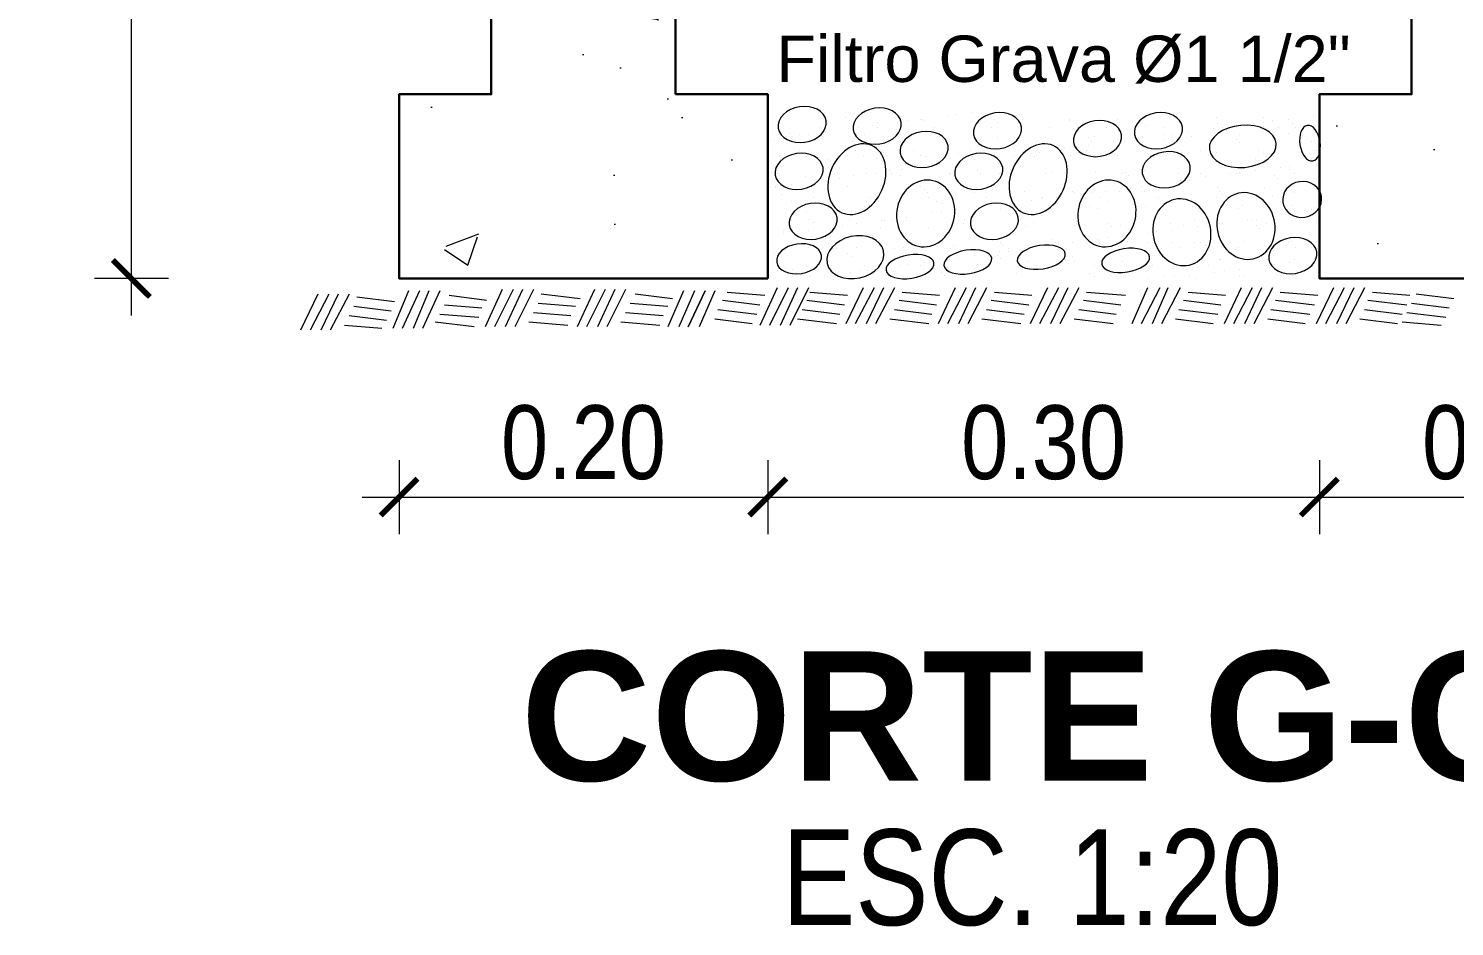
# Model space of a CAD drawing. Header units: metres. Extents: x 0 to 1843, y 1434 to 1492.
# Drawn here: x 1818.569 to 1819.34, y 1442.919 to 1443.405 of the extents above; entities that cross this region are included whole.
import ezdxf
from ezdxf.enums import TextEntityAlignment as Align

# ---------------------------------------------------------------- set-up
doc = ezdxf.new("R2010")
doc.units = ezdxf.units.M
doc.header["$LTSCALE"] = 0.005
doc.layers.add('-Acero techos', color=252, linetype='Continuous', lineweight=13)
doc.layers.add('-Textos', color=7, linetype='Continuous', lineweight=20)
for name, color, linetype in [('A_50_CotasExter', 7, 'Continuous'), ('G-TEXTOS-TITULOS', 4, 'Continuous'), ('PDF_0', 7, 'Continuous'), ('PDF_Text', 7, 'Continuous')]:
    doc.layers.add(name, color=color, linetype=linetype)
doc.layers.add('PDF_Muro secundario', color=7, linetype='Continuous', true_color=0x545454)
doc.layers.add('PDF_TERRENO', color=7, linetype='Continuous', true_color=0x954a00)
doc.styles.add('-Arial Narrow', font='ARIALN.TTF')
doc.styles.add('25-TITULO', font='arialbd.ttf', dxfattribs={"height": 0.1})
doc.styles.add('PDF Arial-BoldMT', font='arial.ttf')
doc.dimstyles.new('Esc 1_20n', dxfattribs={"dimscale": 0.02, "dimtxt": 2, "dimasz": 1, "dimexe": 1, "dimexo": 1, "dimgap": 0.45, "dimtad": 1, "dimtoh": 1, "dimzin": 3, "dimdsep": 46, "dimtxsty": '-Arial Narrow', "dimblk": 'ARCHTICK', "dimcen": 1, "dimdle": 1, "dimclrd": 7, "dimclre": 7, "dimclrt": 7, "dimadec": 0, "dimazin": 0, "dimtfac": 1, "dimtix": 1, "dimtmove": 1, "dimatfit": 2, "dimldrblk": 'ARCHTICK', "dimfxl": 1, "dimfxlon": 1, "dimtolj": 2, "dimlwd": 5, "dimlwe": 5, "dimarcsym": 0})

# ---------------------------------------------------------------- blocks, each defined once
blk = doc.blocks.new('_ArchTick')
at = {"color": 0, "linetype": 'ByBlock', "const_width": 0.15}
blk.add_lwpolyline([(-0.5, -0.5), (0.5, 0.5)], dxfattribs=at)
blk = doc.blocks.new('*D383')
at = {"layer": 'A_50_CotasExter', "color": 7, "lineweight": 5, "ltscale": 0.005, "transparency": 16777216}
for p, q in [((1818.76925, 1443.17178), (1818.76925, 1443.13178)), ((1818.96877, 1443.17178), (1818.96877, 1443.13178)), ((1818.74925, 1443.15178), (1818.98877, 1443.15178))]:
    blk.add_line(p, q, dxfattribs=at)
at = {"layer": 'Defpoints', "color": 0, "ltscale": 0.005, "transparency": 16777216}
for p in [(1818.76925, 1443.27011), (1818.96877, 1443.27011), (1818.96877, 1443.15178)]:
    blk.add_point(p, dxfattribs=at)
at = {"layer": 'A_50_CotasExter', "color": 7, "lineweight": 5, "ltscale": 0.005, "transparency": 16777216, "xscale": 0.02, "yscale": 0.02, "zscale": 0.02, "rotation": 180}
blk.add_blockref('_ArchTick', (1818.76925, 1443.15178), dxfattribs=at)
at = {"layer": 'A_50_CotasExter', "color": 7, "lineweight": 5, "ltscale": 0.005, "transparency": 16777216, "xscale": 0.02, "yscale": 0.02, "zscale": 0.02}
blk.add_blockref('_ArchTick', (1818.96877, 1443.15178), dxfattribs=at)
at = {"layer": 'A_50_CotasExter', "color": 7, "ltscale": 0.005, "transparency": 16777216, "insert": (1818.86901, 1443.18121), "char_height": 0.04, "attachment_point": 5, "style": '-Arial Narrow'}
blk.add_mtext('\\A2;0.20', dxfattribs=at)
blk = doc.blocks.new('*D384')
at = {"layer": 'A_50_CotasExter', "color": 7, "lineweight": 5, "ltscale": 0.005, "transparency": 16777216}
for p, q in [((1818.96877, 1443.17178), (1818.96877, 1443.13178)), ((1819.2672, 1443.17178), (1819.2672, 1443.13178)), ((1818.94877, 1443.15178), (1819.2872, 1443.15178))]:
    blk.add_line(p, q, dxfattribs=at)
at = {"layer": 'Defpoints', "color": 0, "ltscale": 0.005, "transparency": 16777216}
for p in [(1818.96877, 1443.27011), (1819.2672, 1443.27011), (1819.2672, 1443.15178)]:
    blk.add_point(p, dxfattribs=at)
at = {"layer": 'A_50_CotasExter', "color": 7, "lineweight": 5, "ltscale": 0.005, "transparency": 16777216, "xscale": 0.02, "yscale": 0.02, "zscale": 0.02, "rotation": 180}
blk.add_blockref('_ArchTick', (1818.96877, 1443.15178), dxfattribs=at)
at = {"layer": 'A_50_CotasExter', "color": 7, "lineweight": 5, "ltscale": 0.005, "transparency": 16777216, "xscale": 0.02, "yscale": 0.02, "zscale": 0.02}
blk.add_blockref('_ArchTick', (1819.2672, 1443.15178), dxfattribs=at)
at = {"layer": 'A_50_CotasExter', "color": 7, "ltscale": 0.005, "transparency": 16777216, "insert": (1819.11798, 1443.18121), "char_height": 0.04, "attachment_point": 5, "style": '-Arial Narrow'}
blk.add_mtext('\\A2;0.30', dxfattribs=at)
blk = doc.blocks.new('*D385')
at = {"layer": 'A_50_CotasExter', "color": 7, "lineweight": 5, "ltscale": 0.005, "transparency": 16777216}
for p, q in [((1819.2672, 1443.17178), (1819.2672, 1443.13178)), ((1819.46756, 1443.17178), (1819.46756, 1443.13178)), ((1819.2472, 1443.15178), (1819.48756, 1443.15178))]:
    blk.add_line(p, q, dxfattribs=at)
at = {"layer": 'Defpoints', "color": 0, "ltscale": 0.005, "transparency": 16777216}
for p in [(1819.2672, 1443.27011), (1819.46756, 1443.27011), (1819.46756, 1443.15178)]:
    blk.add_point(p, dxfattribs=at)
at = {"layer": 'A_50_CotasExter', "color": 7, "lineweight": 5, "ltscale": 0.005, "transparency": 16777216, "xscale": 0.02, "yscale": 0.02, "zscale": 0.02, "rotation": 180}
blk.add_blockref('_ArchTick', (1819.2672, 1443.15178), dxfattribs=at)
at = {"layer": 'A_50_CotasExter', "color": 7, "lineweight": 5, "ltscale": 0.005, "transparency": 16777216, "xscale": 0.02, "yscale": 0.02, "zscale": 0.02}
blk.add_blockref('_ArchTick', (1819.46756, 1443.15178), dxfattribs=at)
at = {"layer": 'A_50_CotasExter', "color": 7, "ltscale": 0.005, "transparency": 16777216, "insert": (1819.36738, 1443.18121), "char_height": 0.04, "attachment_point": 5, "style": '-Arial Narrow'}
blk.add_mtext('\\A2;0.20', dxfattribs=at)
blk = doc.blocks.new('*D347')
at = {"layer": 'A_50_CotasExter', "color": 7, "lineweight": 5, "ltscale": 0.005, "transparency": 16777216}
for p, q in [((1818.62441, 1443.25011), (1818.62441, 1443.88949)), ((1818.64441, 1443.86949), (1818.60441, 1443.86949)), ((1818.64441, 1443.27011), (1818.60441, 1443.27011))]:
    blk.add_line(p, q, dxfattribs=at)
at = {"layer": 'Defpoints', "color": 0, "ltscale": 0.005, "transparency": 16777216}
for p in [(1818.62441, 1443.86949), (1818.72265, 1443.86949), (1818.72265, 1443.27011)]:
    blk.add_point(p, dxfattribs=at)
at = {"layer": 'A_50_CotasExter', "color": 7, "lineweight": 5, "ltscale": 0.005, "transparency": 16777216, "xscale": 0.02, "yscale": 0.02, "zscale": 0.02}
for p, rotation in [((1818.62441, 1443.86949), 90), ((1818.62441, 1443.27011), 270)]:
    blk.add_blockref('_ArchTick', p, dxfattribs=dict(at, rotation=rotation))
at = {"layer": 'A_50_CotasExter', "color": 7, "ltscale": 0.005, "transparency": 16777216, "insert": (1818.59499, 1443.5698), "char_height": 0.04, "attachment_point": 5, "rotation": 90, "style": '-Arial Narrow'}
blk.add_mtext('\\A2;0.60', dxfattribs=at)

msp = doc.modelspace()

# ---------------------------------------------------------------- hatches: boundary and pattern name
at = {"layer": '-Acero techos', "lineweight": 5, "ltscale": 0.005, "true_color": 0x939598}
h = msp.add_hatch(dxfattribs=at)
h.set_pattern_fill('AR-CONC', color=252, scale=0.001)
h.set_pattern_definition([(50, (1.61997, -0.44884), (0.182184669, -0.015939086), [0.01905, -0.20955]), (355, (1.61997, -0.44884), (-0.035243421, 0.191056845), [0.01524, -0.167640584]), (100.451445, (1.63515, -0.45017), (0.146941247, 0.175117752), [0.016190009, -0.178090245]), (46.1842, (1.61997, -0.39804), (0.27107904, -0.042042328), [0.028575, -0.314325]), (96.635558, (1.64256, -0.40155), (0.237404134, 0.247426125), [0.024285023, -0.267135608]), (351.184151, (1.61997, -0.39804), (0.237404134, 0.247426125), [0.022859967, -0.251459732]), (21, (1.64537, -0.41074), (0.151614391, -0.102265198), [0.01905, -0.20955]), (326, (1.64537, -0.41074), (0.061802028, 0.184187966), [0.01524, -0.16764]), (71.451445, (1.658, -0.41926), (0.213416419, 0.081922769), [0.016190009, -0.178089938]), (37.5, (1.619965, -0.44884), (0.0030886033, 0.0845550389), [0, -0.165608, 0, -0.17018, 0, -0.168275]), (7.5, (1.619965, -0.44884), (0.0668196625, 0.1001805748), [0, -0.097028, 0, -0.161798, 0, -0.064135]), (327.5, (1.563323, -0.44884), (0.1355905952, -0.005728744), [0, -0.0635, 0, -0.19812, 0, -0.26289]), (317.5, (1.53792, -0.44884), (0.1481291814, 0.025426491), [0, -0.08255, 0, -0.131572, 0, -0.18669])])
h.paths.add_polyline_path([(1819.31708, 1443.36986), (1819.2672, 1443.36986), (1819.2672, 1443.27011), (1819.46756, 1443.27011), (1819.46756, 1443.36986), (1819.41768, 1443.36986), (1819.41768, 1443.8695), (1819.3486, 1443.86949), (1819.3486, 1443.83952), (1819.31708, 1443.83953)])
h.paths.add_polyline_path([(1818.91889, 1443.8395), (1818.8886, 1443.8395), (1818.8886, 1443.8695), (1818.81998, 1443.8695), (1818.81913, 1443.86949), (1818.81913, 1443.36986), (1818.76925, 1443.36986), (1818.76925, 1443.27011), (1818.96877, 1443.27011), (1818.96877, 1443.36986), (1818.91889, 1443.36986)])

# ---------------------------------------------------------------- linework, layer by layer
at = {"layer": 'PDF_0', "lineweight": 25}
for points in [[(1819.01104, 1443.35718), (1819.01104, 1443.35718)], [(1819.01273, 1443.35549), (1819.01273, 1443.35549)], [(1819.04485, 1443.35549), (1819.04485, 1443.35549)], [(1819.05162, 1443.35634), (1819.05162, 1443.35634)], [(1819.05246, 1443.35634), (1819.05246, 1443.35634)], [(1819.05331, 1443.35549), (1819.05331, 1443.35549)], [(1819.06599, 1443.35803), (1819.06599, 1443.35803)], [(1819.07106, 1443.35887), (1819.07106, 1443.35887)], [(1819.07952, 1443.35972), (1819.07952, 1443.35972)], [(1819.09135, 1443.35634), (1819.09135, 1443.35634)], [(1819.10657, 1443.35634), (1819.10657, 1443.35634)], [(1819.13193, 1443.35634), (1819.13193, 1443.35634)], [(1819.13193, 1443.35549), (1819.13193, 1443.35549)], [(1819.15814, 1443.35634), (1819.15814, 1443.35634)], [(1819.18519, 1443.35718), (1819.18519, 1443.35718)], [(1819.2114, 1443.35718), (1819.2114, 1443.35718)], [(1819.23676, 1443.35718), (1819.23676, 1443.35718)], [(1819.24184, 1443.35549), (1819.24184, 1443.35549)], [(1819.25029, 1443.35634), (1819.25029, 1443.35634)], [(1819.26382, 1443.35803), (1819.26382, 1443.35803)], [(1819.26382, 1443.35803), (1819.26382, 1443.35803)], [(1818.97469, 1443.3538), (1818.97469, 1443.3538)], [(1818.9806, 1443.34873), (1818.9806, 1443.34873)], [(1818.98568, 1443.34788), (1818.98568, 1443.34788)], [(1818.99075, 1443.34788), (1818.99075, 1443.34788)], [(1818.99667, 1443.35211), (1818.99667, 1443.35211)], [(1818.9992, 1443.34957), (1818.9992, 1443.34957)], [(1819.00089, 1443.3538), (1819.00089, 1443.3538)], [(1819.01273, 1443.35126), (1819.01273, 1443.35126)], [(1819.0178, 1443.35211), (1819.0178, 1443.35211)], [(1819.02118, 1443.34788), (1819.02118, 1443.34788)], [(1819.02541, 1443.35296), (1819.02541, 1443.35296)], [(1819.02795, 1443.35465), (1819.02795, 1443.35465)], [(1819.02795, 1443.35211), (1819.02795, 1443.35211)], [(1819.03894, 1443.35465), (1819.03894, 1443.35465)], [(1819.05923, 1443.35211), (1819.05923, 1443.35211)], [(1819.07952, 1443.35465), (1819.07952, 1443.35465)], [(1819.08966, 1443.35211), (1819.08966, 1443.35211)], [(1819.09304, 1443.35465), (1819.09304, 1443.35465)], [(1819.12094, 1443.35211), (1819.12094, 1443.35211)], [(1819.15222, 1443.35211), (1819.15222, 1443.35211)], [(1819.17167, 1443.35465), (1819.17167, 1443.35465)], [(1819.17336, 1443.35296), (1819.17336, 1443.35296)], [(1819.18266, 1443.34788), (1819.18266, 1443.34788)], [(1819.1835, 1443.35211), (1819.1835, 1443.35211)], [(1819.18773, 1443.34788), (1819.18773, 1443.34788)], [(1819.19618, 1443.34957), (1819.19618, 1443.34957)], [(1819.20971, 1443.35126), (1819.20971, 1443.35126)], [(1819.21225, 1443.3538), (1819.21225, 1443.3538)], [(1819.21478, 1443.35211), (1819.21478, 1443.35211)], [(1819.21478, 1443.35211), (1819.21478, 1443.35211)], [(1819.22324, 1443.35296), (1819.22324, 1443.35296)], [(1819.22408, 1443.34788), (1819.22408, 1443.34788)], [(1819.23676, 1443.35465), (1819.23676, 1443.35465)], [(1819.24522, 1443.35211), (1819.24522, 1443.35211)], [(1819.25029, 1443.34873), (1819.25029, 1443.34873)], [(1819.25283, 1443.3538), (1819.25283, 1443.3538)], [(1819.25452, 1443.35211), (1819.25452, 1443.35211)], [(1818.97215, 1443.34535), (1818.97215, 1443.34535)], [(1818.98229, 1443.34704), (1818.98229, 1443.34704)], [(1818.98568, 1443.33943), (1818.98568, 1443.33943)], [(1818.98821, 1443.3445), (1818.98821, 1443.3445)], [(1818.99159, 1443.33943), (1818.99159, 1443.33943)], [(1819.01442, 1443.3445), (1819.01442, 1443.3445)], [(1819.01611, 1443.33943), (1819.01611, 1443.33943)], [(1819.04063, 1443.3445), (1819.04063, 1443.3445)], [(1819.04739, 1443.33943), (1819.04739, 1443.33943)], [(1819.06176, 1443.34704), (1819.06176, 1443.34704)], [(1819.06345, 1443.34535), (1819.06345, 1443.34535)], [(1819.06684, 1443.34535), (1819.06684, 1443.34535)], [(1819.07867, 1443.33943), (1819.07867, 1443.33943)], [(1819.09304, 1443.34619), (1819.09304, 1443.34619)], [(1819.10234, 1443.34619), (1819.10234, 1443.34619)], [(1819.10995, 1443.33943), (1819.10995, 1443.33943)], [(1819.11925, 1443.34619), (1819.11925, 1443.34619)], [(1819.1294, 1443.34027), (1819.1294, 1443.34027)], [(1819.13447, 1443.34112), (1819.13447, 1443.34112)], [(1819.14123, 1443.33943), (1819.14123, 1443.33943)], [(1819.14208, 1443.34619), (1819.14208, 1443.34619)], [(1819.14208, 1443.34196), (1819.14208, 1443.34196)], [(1819.14377, 1443.3445), (1819.14377, 1443.3445)], [(1819.14546, 1443.34704), (1819.14546, 1443.34704)], [(1819.1556, 1443.3445), (1819.1556, 1443.3445)], [(1819.16152, 1443.3445), (1819.16152, 1443.3445)], [(1819.16913, 1443.34619), (1819.16913, 1443.34619)], [(1819.17167, 1443.34704), (1819.17167, 1443.34704)], [(1819.17167, 1443.33943), (1819.17167, 1443.33943)], [(1819.18266, 1443.34535), (1819.18266, 1443.34535)], [(1819.19787, 1443.34704), (1819.19787, 1443.34704)], [(1819.20295, 1443.33943), (1819.20295, 1443.33943)], [(1819.22239, 1443.34535), (1819.22239, 1443.34535)], [(1819.22408, 1443.34366), (1819.22408, 1443.34366)], [(1819.23423, 1443.33943), (1819.23423, 1443.33943)], [(1819.26297, 1443.3445), (1819.26297, 1443.3445)], [(1819.26382, 1443.33943), (1819.26382, 1443.33943)], [(1819.26551, 1443.33943), (1819.26551, 1443.33943)], [(1818.97553, 1443.33436), (1818.97553, 1443.33436)], [(1818.9899, 1443.33605), (1818.9899, 1443.33605)], [(1819.00089, 1443.33436), (1819.00089, 1443.33436)], [(1819.02034, 1443.33605), (1819.02034, 1443.33605)], [(1819.02795, 1443.3352), (1819.02795, 1443.3352)], [(1819.03133, 1443.33858), (1819.03133, 1443.33858)], [(1819.03302, 1443.33689), (1819.03302, 1443.33689)], [(1819.05162, 1443.33689), (1819.05162, 1443.33689)], [(1819.05415, 1443.33605), (1819.05415, 1443.33605)], [(1819.06176, 1443.33182), (1819.06176, 1443.33182)], [(1819.07191, 1443.33774), (1819.07191, 1443.33774)], [(1819.07529, 1443.33351), (1819.07529, 1443.33351)], [(1819.07952, 1443.33605), (1819.07952, 1443.33605)], [(1819.08036, 1443.33436), (1819.08036, 1443.33436)], [(1819.0829, 1443.33689), (1819.0829, 1443.33689)], [(1819.08882, 1443.3352), (1819.08882, 1443.3352)], [(1819.10234, 1443.33689), (1819.10234, 1443.33689)], [(1819.10657, 1443.33689), (1819.10657, 1443.33689)], [(1819.10742, 1443.33774), (1819.10742, 1443.33774)], [(1819.11164, 1443.33774), (1819.11164, 1443.33774)], [(1819.11333, 1443.33605), (1819.11333, 1443.33605)], [(1819.11418, 1443.33689), (1819.11418, 1443.33689)], [(1819.11587, 1443.33858), (1819.11587, 1443.33858)], [(1819.13278, 1443.33689), (1819.13278, 1443.33689)], [(1819.14546, 1443.33689), (1819.14546, 1443.33689)], [(1819.15222, 1443.33689), (1819.15222, 1443.33689)], [(1819.15814, 1443.33689), (1819.15814, 1443.33689)], [(1819.17589, 1443.33689), (1819.17589, 1443.33689)], [(1819.18519, 1443.33774), (1819.18519, 1443.33774)], [(1819.19196, 1443.33605), (1819.19196, 1443.33605)], [(1819.19449, 1443.33436), (1819.19449, 1443.33436)], [(1819.20717, 1443.33689), (1819.20717, 1443.33689)], [(1819.2114, 1443.33858), (1819.2114, 1443.33858)], [(1819.23254, 1443.3352), (1819.23254, 1443.3352)], [(1819.23676, 1443.33774), (1819.23676, 1443.33774)], [(1819.23845, 1443.33689), (1819.23845, 1443.33689)], [(1819.25959, 1443.33182), (1819.25959, 1443.33182)], [(1818.97384, 1443.32675), (1818.97384, 1443.32675)], [(1818.98906, 1443.32506), (1818.98906, 1443.32506)], [(1819.00174, 1443.33013), (1819.00174, 1443.33013)], [(1819.00343, 1443.32844), (1819.00343, 1443.32844)], [(1819.00512, 1443.32675), (1819.00512, 1443.32675)], [(1819.00766, 1443.32421), (1819.00766, 1443.32421)], [(1819.01527, 1443.3259), (1819.01527, 1443.3259)], [(1819.02203, 1443.32675), (1819.02203, 1443.32675)], [(1819.0271, 1443.32675), (1819.0271, 1443.32675)], [(1819.03471, 1443.32844), (1819.03471, 1443.32844)], [(1819.03556, 1443.32675), (1819.03556, 1443.32675)], [(1819.04063, 1443.3259), (1819.04063, 1443.3259)], [(1819.04147, 1443.32928), (1819.04147, 1443.32928)], [(1819.04824, 1443.33013), (1819.04824, 1443.33013)], [(1819.05331, 1443.33097), (1819.05331, 1443.33097)], [(1819.06684, 1443.32675), (1819.06684, 1443.32675)], [(1819.06768, 1443.32675), (1819.06768, 1443.32675)], [(1819.08205, 1443.32844), (1819.08205, 1443.32844)], [(1819.08374, 1443.32675), (1819.08374, 1443.32675)], [(1819.09389, 1443.32675), (1819.09389, 1443.32675)], [(1819.09812, 1443.32675), (1819.09812, 1443.32675)], [(1819.11925, 1443.32675), (1819.11925, 1443.32675)], [(1819.12263, 1443.32759), (1819.12263, 1443.32759)], [(1819.1294, 1443.32675), (1819.1294, 1443.32675)], [(1819.1463, 1443.32759), (1819.1463, 1443.32759)], [(1819.16068, 1443.32675), (1819.16068, 1443.32675)], [(1819.16237, 1443.32759), (1819.16237, 1443.32759)], [(1819.16406, 1443.3259), (1819.16406, 1443.3259)], [(1819.17251, 1443.32844), (1819.17251, 1443.32844)], [(1819.19111, 1443.32675), (1819.19111, 1443.32675)], [(1819.19787, 1443.32759), (1819.19787, 1443.32759)], [(1819.20295, 1443.32675), (1819.20295, 1443.32675)], [(1819.20548, 1443.32506), (1819.20548, 1443.32506)], [(1819.21901, 1443.32675), (1819.21901, 1443.32675)], [(1819.22239, 1443.32675), (1819.22239, 1443.32675)], [(1819.22408, 1443.32759), (1819.22408, 1443.32759)], [(1819.22493, 1443.32928), (1819.22493, 1443.32928)], [(1819.23254, 1443.32844), (1819.23254, 1443.32844)], [(1819.24268, 1443.3259), (1819.24268, 1443.3259)], [(1819.24437, 1443.32421), (1819.24437, 1443.32421)], [(1819.24606, 1443.33013), (1819.24606, 1443.33013)], [(1819.25114, 1443.33097), (1819.25114, 1443.33097)], [(1819.25114, 1443.32928), (1819.25114, 1443.32928)], [(1819.25367, 1443.32675), (1819.25367, 1443.32675)], [(1818.97299, 1443.31998), (1818.97299, 1443.31998)], [(1818.97299, 1443.31914), (1818.97299, 1443.31914)], [(1818.98145, 1443.32083), (1818.98145, 1443.32083)], [(1818.99498, 1443.32252), (1818.99498, 1443.32252)], [(1819.00005, 1443.32337), (1819.00005, 1443.32337)], [(1819.01188, 1443.31998), (1819.01188, 1443.31998)], [(1819.02879, 1443.3166), (1819.02879, 1443.3166)], [(1819.05162, 1443.31998), (1819.05162, 1443.31998)], [(1819.05331, 1443.31829), (1819.05331, 1443.31829)], [(1819.055, 1443.3166), (1819.055, 1443.3166)], [(1819.08036, 1443.3166), (1819.08036, 1443.3166)], [(1819.0922, 1443.31914), (1819.0922, 1443.31914)], [(1819.10742, 1443.31745), (1819.10742, 1443.31745)], [(1819.13193, 1443.31829), (1819.13193, 1443.31829)], [(1819.13362, 1443.31745), (1819.13362, 1443.31745)], [(1819.13447, 1443.3166), (1819.13447, 1443.3166)], [(1819.14377, 1443.3166), (1819.14377, 1443.3166)], [(1819.15138, 1443.31745), (1819.15138, 1443.31745)], [(1819.15899, 1443.31745), (1819.15899, 1443.31745)], [(1819.1649, 1443.31914), (1819.1649, 1443.31914)], [(1819.17082, 1443.31998), (1819.17082, 1443.31998)], [(1819.17251, 1443.31745), (1819.17251, 1443.31745)], [(1819.17843, 1443.32083), (1819.17843, 1443.32083)], [(1819.18604, 1443.31829), (1819.18604, 1443.31829)], [(1819.19196, 1443.32337), (1819.19196, 1443.32337)], [(1819.19703, 1443.32337), (1819.19703, 1443.32337)], [(1819.21225, 1443.31914), (1819.21225, 1443.31914)], [(1819.21309, 1443.31745), (1819.21309, 1443.31745)], [(1819.23761, 1443.31914), (1819.23761, 1443.31914)], [(1819.25367, 1443.3166), (1819.25367, 1443.3166)], [(1819.26466, 1443.31998), (1819.26466, 1443.31998)], [(1818.97638, 1443.31576), (1818.97638, 1443.31576)], [(1818.98145, 1443.31153), (1818.98145, 1443.31153)], [(1818.99328, 1443.31407), (1818.99328, 1443.31407)], [(1818.99751, 1443.31153), (1818.99751, 1443.31153)], [(1819.00174, 1443.31576), (1819.00174, 1443.31576)], [(1819.02203, 1443.31153), (1819.02203, 1443.31153)], [(1819.02372, 1443.30984), (1819.02372, 1443.30984)], [(1819.02457, 1443.31407), (1819.02457, 1443.31407)], [(1819.02879, 1443.31153), (1819.02879, 1443.31153)], [(1819.05585, 1443.31407), (1819.05585, 1443.31407)], [(1819.06007, 1443.31153), (1819.06007, 1443.31153)], [(1819.06261, 1443.31068), (1819.06261, 1443.31068)], [(1819.08459, 1443.30899), (1819.08459, 1443.30899)], [(1819.08713, 1443.31407), (1819.08713, 1443.31407)], [(1819.08966, 1443.30984), (1819.08966, 1443.30984)], [(1819.09135, 1443.31153), (1819.09135, 1443.31153)], [(1819.09812, 1443.31068), (1819.09812, 1443.31068)], [(1819.10234, 1443.30984), (1819.10234, 1443.30984)], [(1819.11164, 1443.31238), (1819.11164, 1443.31238)], [(1819.11671, 1443.31322), (1819.11671, 1443.31322)], [(1819.11756, 1443.31407), (1819.11756, 1443.31407)], [(1819.12179, 1443.31153), (1819.12179, 1443.31153)], [(1819.12517, 1443.31407), (1819.12517, 1443.31407)], [(1819.1387, 1443.31576), (1819.1387, 1443.31576)], [(1819.14292, 1443.30899), (1819.14292, 1443.30899)], [(1819.14884, 1443.31407), (1819.14884, 1443.31407)], [(1819.15307, 1443.31153), (1819.15307, 1443.31153)], [(1819.17336, 1443.30899), (1819.17336, 1443.30899)], [(1819.18012, 1443.31407), (1819.18012, 1443.31407)], [(1819.18266, 1443.30899), (1819.18266, 1443.30899)], [(1819.18435, 1443.31153), (1819.18435, 1443.31153)], [(1819.19872, 1443.30899), (1819.19872, 1443.30899)], [(1819.2114, 1443.31407), (1819.2114, 1443.31407)], [(1819.21478, 1443.31576), (1819.21478, 1443.31576)], [(1819.21563, 1443.31153), (1819.21563, 1443.31153)], [(1819.22577, 1443.30984), (1819.22577, 1443.30984)], [(1819.24184, 1443.31491), (1819.24184, 1443.31491)], [(1819.24606, 1443.31153), (1819.24606, 1443.31153)], [(1819.25198, 1443.30984), (1819.25198, 1443.30984)], [(1818.98145, 1443.30139), (1818.98145, 1443.30139)], [(1818.9899, 1443.30646), (1818.9899, 1443.30646)], [(1818.99159, 1443.30223), (1818.99159, 1443.30223)], [(1819.01273, 1443.30139), (1819.01273, 1443.30139)], [(1819.01611, 1443.30646), (1819.01611, 1443.30646)], [(1819.03048, 1443.30139), (1819.03048, 1443.30139)], [(1819.03217, 1443.30139), (1819.03217, 1443.30139)], [(1819.0364, 1443.30223), (1819.0364, 1443.30223)], [(1819.04147, 1443.30646), (1819.04147, 1443.30646)], [(1819.04401, 1443.30308), (1819.04401, 1443.30308)], [(1819.04401, 1443.30139), (1819.04401, 1443.30139)], [(1819.05754, 1443.30561), (1819.05754, 1443.30561)], [(1819.06261, 1443.30561), (1819.06261, 1443.30561)], [(1819.06853, 1443.3073), (1819.06853, 1443.3073)], [(1819.07106, 1443.3073), (1819.07106, 1443.3073)], [(1819.07191, 1443.30139), (1819.07191, 1443.30139)], [(1819.07529, 1443.30223), (1819.07529, 1443.30223)], [(1819.09473, 1443.3073), (1819.09473, 1443.3073)], [(1819.10403, 1443.30815), (1819.10403, 1443.30815)], [(1819.10572, 1443.30223), (1819.10572, 1443.30223)], [(1819.1201, 1443.3073), (1819.1201, 1443.3073)], [(1819.137, 1443.30223), (1819.137, 1443.30223)], [(1819.14715, 1443.30815), (1819.14715, 1443.30815)], [(1819.16828, 1443.30223), (1819.16828, 1443.30223)], [(1819.18435, 1443.3073), (1819.18435, 1443.3073)], [(1819.19957, 1443.30223), (1819.19957, 1443.30223)], [(1819.22324, 1443.30815), (1819.22324, 1443.30815)], [(1819.22831, 1443.30223), (1819.22831, 1443.30223)], [(1819.23085, 1443.30223), (1819.23085, 1443.30223)], [(1819.23338, 1443.30223), (1819.23338, 1443.30223)], [(1819.24184, 1443.30392), (1819.24184, 1443.30392)], [(1819.25536, 1443.30561), (1819.25536, 1443.30561)], [(1819.26043, 1443.30646), (1819.26043, 1443.30646)], [(1819.26128, 1443.30223), (1819.26128, 1443.30223)], [(1819.26297, 1443.3073), (1819.26297, 1443.3073)], [(1819.26551, 1443.30561), (1819.26551, 1443.30561)], [(1818.97722, 1443.29631), (1818.97722, 1443.29631)], [(1818.97722, 1443.29462), (1818.97722, 1443.29462)], [(1818.98229, 1443.29547), (1818.98229, 1443.29547)], [(1818.99075, 1443.29631), (1818.99075, 1443.29631)], [(1818.99328, 1443.30054), (1818.99328, 1443.30054)], [(1819.00258, 1443.29631), (1819.00258, 1443.29631)], [(1819.00428, 1443.298), (1819.00428, 1443.298)], [(1819.00935, 1443.29885), (1819.00935, 1443.29885)], [(1819.01696, 1443.29969), (1819.01696, 1443.29969)], [(1819.02964, 1443.29716), (1819.02964, 1443.29716)], [(1819.05585, 1443.29716), (1819.05585, 1443.29716)], [(1819.07444, 1443.29969), (1819.07444, 1443.29969)], [(1819.08121, 1443.29716), (1819.08121, 1443.29716)], [(1819.10826, 1443.298), (1819.10826, 1443.298)], [(1819.11249, 1443.30054), (1819.11249, 1443.30054)], [(1819.13447, 1443.29885), (1819.13447, 1443.29885)], [(1819.15307, 1443.29969), (1819.15307, 1443.29969)], [(1819.15476, 1443.298), (1819.15476, 1443.298)], [(1819.15983, 1443.29885), (1819.15983, 1443.29885)], [(1819.1742, 1443.29462), (1819.1742, 1443.29462)], [(1819.17928, 1443.29547), (1819.17928, 1443.29547)], [(1819.18688, 1443.29969), (1819.18688, 1443.29969)], [(1819.18773, 1443.29631), (1819.18773, 1443.29631)], [(1819.19365, 1443.29885), (1819.19365, 1443.29885)], [(1819.20126, 1443.298), (1819.20126, 1443.298)], [(1819.20633, 1443.29885), (1819.20633, 1443.29885)], [(1819.21309, 1443.29969), (1819.21309, 1443.29969)], [(1819.21478, 1443.29969), (1819.21478, 1443.29969)], [(1819.23338, 1443.29885), (1819.23338, 1443.29885)], [(1819.23507, 1443.29716), (1819.23507, 1443.29716)], [(1819.23845, 1443.29969), (1819.23845, 1443.29969)], [(1819.26551, 1443.30054), (1819.26551, 1443.30054)], [(1818.97469, 1443.28617), (1818.97469, 1443.28617)], [(1818.99075, 1443.28701), (1818.99075, 1443.28701)], [(1819.00174, 1443.2887), (1819.00174, 1443.2887)], [(1819.00258, 1443.29293), (1819.00258, 1443.29293)], [(1819.00597, 1443.28617), (1819.00597, 1443.28617)], [(1819.01696, 1443.28701), (1819.01696, 1443.28701)], [(1819.03302, 1443.2887), (1819.03302, 1443.2887)], [(1819.03725, 1443.28617), (1819.03725, 1443.28617)], [(1819.04232, 1443.29209), (1819.04232, 1443.29209)], [(1819.04232, 1443.28701), (1819.04232, 1443.28701)], [(1819.04401, 1443.29039), (1819.04401, 1443.29039)], [(1819.06345, 1443.28955), (1819.06345, 1443.28955)], [(1819.06768, 1443.28617), (1819.06768, 1443.28617)], [(1819.06937, 1443.28786), (1819.06937, 1443.28786)], [(1819.0829, 1443.29124), (1819.0829, 1443.29124)], [(1819.09473, 1443.28955), (1819.09473, 1443.28955)], [(1819.09558, 1443.2887), (1819.09558, 1443.2887)], [(1819.09896, 1443.28617), (1819.09896, 1443.28617)], [(1819.10742, 1443.28617), (1819.10742, 1443.28617)], [(1819.12094, 1443.28786), (1819.12094, 1443.28786)], [(1819.12094, 1443.28786), (1819.12094, 1443.28786)], [(1819.12263, 1443.29124), (1819.12263, 1443.29124)], [(1819.12432, 1443.28955), (1819.12432, 1443.28955)], [(1819.12601, 1443.28955), (1819.12601, 1443.28955)], [(1819.12601, 1443.2887), (1819.12601, 1443.2887)], [(1819.13024, 1443.28617), (1819.13024, 1443.28617)], [(1819.13362, 1443.28955), (1819.13362, 1443.28955)], [(1819.14715, 1443.29124), (1819.14715, 1443.29124)], [(1819.14799, 1443.28955), (1819.14799, 1443.28955)], [(1819.15307, 1443.29209), (1819.15307, 1443.29209)], [(1819.15729, 1443.28955), (1819.15729, 1443.28955)], [(1819.16068, 1443.29293), (1819.16068, 1443.29293)], [(1819.16152, 1443.28701), (1819.16152, 1443.28701)], [(1819.16321, 1443.29039), (1819.16321, 1443.29039)], [(1819.1742, 1443.28955), (1819.1742, 1443.28955)], [(1819.18773, 1443.28955), (1819.18773, 1443.28955)], [(1819.19196, 1443.28701), (1819.19196, 1443.28701)], [(1819.19957, 1443.28955), (1819.19957, 1443.28955)], [(1819.20295, 1443.28955), (1819.20295, 1443.28955)], [(1819.20548, 1443.28786), (1819.20548, 1443.28786)], [(1819.21901, 1443.28955), (1819.21901, 1443.28955)], [(1819.22324, 1443.28701), (1819.22324, 1443.28701)], [(1819.22662, 1443.29039), (1819.22662, 1443.29039)], [(1819.24353, 1443.2887), (1819.24353, 1443.2887)], [(1819.25029, 1443.28955), (1819.25029, 1443.28955)], [(1819.25283, 1443.29039), (1819.25283, 1443.29039)], [(1819.25452, 1443.28701), (1819.25452, 1443.28701)], [(1818.97215, 1443.28363), (1818.97215, 1443.28363)], [(1819.01188, 1443.28363), (1819.01188, 1443.28363)], [(1819.01442, 1443.28194), (1819.01442, 1443.28194)], [(1819.02964, 1443.27771), (1819.02964, 1443.27771)], [(1819.04485, 1443.27771), (1819.04485, 1443.27771)], [(1819.05246, 1443.28279), (1819.05246, 1443.28279)], [(1819.05331, 1443.27856), (1819.05331, 1443.27856)], [(1819.05585, 1443.27856), (1819.05585, 1443.27856)], [(1819.06684, 1443.28025), (1819.06684, 1443.28025)], [(1819.07191, 1443.2811), (1819.07191, 1443.2811)], [(1819.08036, 1443.28279), (1819.08036, 1443.28279)], [(1819.08205, 1443.27771), (1819.08205, 1443.27771)], [(1819.09304, 1443.28279), (1819.09304, 1443.28279)], [(1819.09389, 1443.28448), (1819.09389, 1443.28448)], [(1819.09473, 1443.2811), (1819.09473, 1443.2811)], [(1819.09896, 1443.28448), (1819.09896, 1443.28448)], [(1819.10911, 1443.2794), (1819.10911, 1443.2794)], [(1819.13362, 1443.28194), (1819.13362, 1443.28194)], [(1819.13447, 1443.2794), (1819.13447, 1443.2794)], [(1819.16068, 1443.2794), (1819.16068, 1443.2794)], [(1819.17336, 1443.2811), (1819.17336, 1443.2811)], [(1819.17505, 1443.2794), (1819.17505, 1443.2794)], [(1819.18773, 1443.28025), (1819.18773, 1443.28025)], [(1819.21309, 1443.28025), (1819.21309, 1443.28025)], [(1819.21394, 1443.28025), (1819.21394, 1443.28025)], [(1819.2393, 1443.28025), (1819.2393, 1443.28025)], [(1819.24268, 1443.27771), (1819.24268, 1443.27771)], [(1819.25114, 1443.27856), (1819.25114, 1443.27856)], [(1819.25367, 1443.28025), (1819.25367, 1443.28025)], [(1819.25536, 1443.27856), (1819.25536, 1443.27856)], [(1819.26466, 1443.2811), (1819.26466, 1443.2811)], [(1818.97722, 1443.27687), (1818.97722, 1443.27687)], [(1818.98229, 1443.27518), (1818.98229, 1443.27518)], [(1818.98399, 1443.27349), (1818.98399, 1443.27349)], [(1818.9899, 1443.27687), (1818.9899, 1443.27687)], [(1818.99159, 1443.27095), (1818.99159, 1443.27095)], [(1818.9992, 1443.2718), (1818.9992, 1443.2718)], [(1819.00343, 1443.27687), (1819.00343, 1443.27687)], [(1819.01357, 1443.27349), (1819.01357, 1443.27349)], [(1819.01865, 1443.27433), (1819.01865, 1443.27433)], [(1819.02118, 1443.27687), (1819.02118, 1443.27687)], [(1819.02287, 1443.27433), (1819.02287, 1443.27433)], [(1819.02626, 1443.27518), (1819.02626, 1443.27518)], [(1819.03978, 1443.27687), (1819.03978, 1443.27687)], [(1819.05162, 1443.27687), (1819.05162, 1443.27687)], [(1819.06261, 1443.27349), (1819.06261, 1443.27349)], [(1819.0643, 1443.2718), (1819.0643, 1443.2718)], [(1819.0829, 1443.27687), (1819.0829, 1443.27687)], [(1819.10319, 1443.27264), (1819.10319, 1443.27264)], [(1819.11418, 1443.27687), (1819.11418, 1443.27687)], [(1819.14292, 1443.27264), (1819.14292, 1443.27264)], [(1819.14546, 1443.27687), (1819.14546, 1443.27687)], [(1819.14546, 1443.27095), (1819.14546, 1443.27095)], [(1819.1742, 1443.27011), (1819.1742, 1443.27011)], [(1819.17674, 1443.27687), (1819.17674, 1443.27687)], [(1819.1835, 1443.2718), (1819.1835, 1443.2718)], [(1819.18857, 1443.27095), (1819.18857, 1443.27095)], [(1819.19703, 1443.2718), (1819.19703, 1443.2718)], [(1819.20041, 1443.27011), (1819.20041, 1443.27011)], [(1819.20717, 1443.27687), (1819.20717, 1443.27687)], [(1819.21056, 1443.27349), (1819.21056, 1443.27349)], [(1819.21563, 1443.27433), (1819.21563, 1443.27433)], [(1819.22408, 1443.27518), (1819.22408, 1443.27518)], [(1819.22408, 1443.27095), (1819.22408, 1443.27095)], [(1819.22662, 1443.27095), (1819.22662, 1443.27095)], [(1819.23761, 1443.27687), (1819.23761, 1443.27687)], [(1819.23845, 1443.27687), (1819.23845, 1443.27687)], [(1819.25283, 1443.2718), (1819.25283, 1443.2718)], [(1819.26466, 1443.27011), (1819.26466, 1443.27011)]]:
    msp.add_lwpolyline(points, dxfattribs=at)
at = {"layer": 'PDF_0', "color": 8, "lineweight": 0, "true_color": 0x808080}
for points in [[(1818.9859, 1443.36309), (1818.97875, 1443.36199), (1818.97361, 1443.3568), (1818.97443, 1443.35149)], [(1819.00034, 1443.35547), (1818.99952, 1443.36078), (1818.99306, 1443.36419), (1818.9859, 1443.36309)], [(1819.04092, 1443.35463), (1819.0401, 1443.35994), (1819.03364, 1443.36335), (1819.02649, 1443.36225)], [(1818.98886, 1443.34387), (1818.99602, 1443.34497), (1819.00115, 1443.35017), (1819.00034, 1443.35547)], [(1819.02649, 1443.36225), (1819.01933, 1443.36114), (1819.0142, 1443.35595), (1819.01501, 1443.35064)], [(1819.09159, 1443.35971), (1819.08443, 1443.35861), (1819.0793, 1443.35341), (1819.08011, 1443.34811)], [(1819.10602, 1443.35209), (1819.1052, 1443.3574), (1819.09874, 1443.36081), (1819.09159, 1443.35971)], [(1819.14569, 1443.35548), (1819.13854, 1443.35438), (1819.1334, 1443.34919), (1819.13422, 1443.34388)], [(1819.16012, 1443.34787), (1819.15931, 1443.35317), (1819.15285, 1443.35658), (1819.14569, 1443.35548)], [(1819.17867, 1443.35971), (1819.17151, 1443.35861), (1819.16638, 1443.35341), (1819.16719, 1443.34811)], [(1819.1931, 1443.35209), (1819.19228, 1443.3574), (1819.18582, 1443.36081), (1819.17867, 1443.35971)], [(1818.97443, 1443.35149), (1818.97525, 1443.34618), (1818.98171, 1443.34277), (1818.98886, 1443.34387)], [(1819.01501, 1443.35064), (1819.01583, 1443.34534), (1819.02229, 1443.34193), (1819.02944, 1443.34303)], [(1819.02944, 1443.34303), (1819.0366, 1443.34413), (1819.04173, 1443.34932), (1819.04092, 1443.35463)], [(1819.05185, 1443.34956), (1819.0447, 1443.34846), (1819.03956, 1443.34327), (1819.04038, 1443.33796)], [(1819.06628, 1443.34195), (1819.06546, 1443.34725), (1819.059, 1443.35066), (1819.05185, 1443.34956)], [(1819.08011, 1443.34811), (1819.08093, 1443.3428), (1819.08739, 1443.33939), (1819.09454, 1443.34049)], [(1819.09454, 1443.34049), (1819.1017, 1443.34159), (1819.10683, 1443.34678), (1819.10602, 1443.35209)], [(1819.14865, 1443.33626), (1819.1558, 1443.33736), (1819.16094, 1443.34256), (1819.16012, 1443.34787)], [(1819.16719, 1443.34811), (1819.16801, 1443.3428), (1819.17447, 1443.33939), (1819.18162, 1443.34049)], [(1819.18162, 1443.34049), (1819.18878, 1443.34159), (1819.19391, 1443.34678), (1819.1931, 1443.35209)], [(1819.2248, 1443.35301), (1819.2148, 1443.35213), (1819.20714, 1443.34633), (1819.20769, 1443.34005)], [(1819.24391, 1443.34324), (1819.24335, 1443.34952), (1819.2348, 1443.3539), (1819.2248, 1443.35301)], [(1819.26067, 1443.35295), (1819.25767, 1443.35248), (1819.2559, 1443.34781), (1819.25672, 1443.3425)], [(1819.26758, 1443.34417), (1819.26677, 1443.34948), (1819.26367, 1443.35341), (1819.26067, 1443.35295)], [(1819.02505, 1443.34204), (1819.01758, 1443.34536), (1819.00791, 1443.33993), (1819.00345, 1443.3299)], [(1819.03049, 1443.31788), (1819.03495, 1443.32791), (1819.03251, 1443.33873), (1819.02505, 1443.34204)], [(1819.05481, 1443.33034), (1819.06196, 1443.33144), (1819.0671, 1443.33664), (1819.06628, 1443.34195)], [(1819.12312, 1443.34204), (1819.11565, 1443.34536), (1819.10598, 1443.33993), (1819.10153, 1443.3299)], [(1819.12856, 1443.31788), (1819.13302, 1443.32791), (1819.13058, 1443.33873), (1819.12312, 1443.34204)], [(1819.13422, 1443.34388), (1819.13504, 1443.33857), (1819.1415, 1443.33516), (1819.14865, 1443.33626)], [(1819.19732, 1443.33096), (1819.19651, 1443.33626), (1819.19005, 1443.33967), (1819.18289, 1443.33857)], [(1819.20769, 1443.34005), (1819.20825, 1443.33377), (1819.2168, 1443.32939), (1819.2268, 1443.33028)], [(1819.2268, 1443.33028), (1819.2368, 1443.33116), (1819.24446, 1443.33696), (1819.24391, 1443.34324)], [(1819.25672, 1443.3425), (1819.25754, 1443.33719), (1819.26063, 1443.33326), (1819.26363, 1443.33373)], [(1819.26363, 1443.33373), (1819.26663, 1443.33419), (1819.2684, 1443.33886), (1819.26758, 1443.34417)], [(1818.98421, 1443.33773), (1818.97706, 1443.33663), (1818.97192, 1443.33143), (1818.97274, 1443.32612)], [(1818.99864, 1443.33011), (1818.99783, 1443.33542), (1818.99137, 1443.33883), (1818.98421, 1443.33773)], [(1819.04038, 1443.33796), (1819.04119, 1443.33265), (1819.04765, 1443.32924), (1819.05481, 1443.33034)], [(1819.08144, 1443.33773), (1819.07429, 1443.33663), (1819.06915, 1443.33143), (1819.06997, 1443.32612)], [(1819.09587, 1443.33011), (1819.09505, 1443.33542), (1819.08859, 1443.33883), (1819.08144, 1443.33773)], [(1819.18289, 1443.33857), (1819.17574, 1443.33747), (1819.1706, 1443.33228), (1819.17142, 1443.32697)], [(1818.97274, 1443.32612), (1818.97356, 1443.32082), (1818.98002, 1443.31741), (1818.98717, 1443.31851)], [(1818.98717, 1443.31851), (1818.99432, 1443.31961), (1818.99946, 1443.3248), (1818.99864, 1443.33011)], [(1819.00345, 1443.3299), (1818.999, 1443.31988), (1819.00144, 1443.30906), (1819.0089, 1443.30574)], [(1819.05812, 1443.32303), (1819.04969, 1443.32491), (1819.04108, 1443.31849), (1819.03891, 1443.30869)], [(1819.06997, 1443.32612), (1819.07078, 1443.32082), (1819.07724, 1443.31741), (1819.0844, 1443.31851)], [(1819.0844, 1443.31851), (1819.09155, 1443.31961), (1819.09669, 1443.3248), (1819.09587, 1443.33011)], [(1819.10153, 1443.3299), (1819.09707, 1443.31988), (1819.09951, 1443.30906), (1819.10697, 1443.30574)], [(1819.15619, 1443.32303), (1819.14776, 1443.32491), (1819.13916, 1443.31849), (1819.13698, 1443.30869)], [(1819.17142, 1443.32697), (1819.17224, 1443.32166), (1819.1787, 1443.31825), (1819.18585, 1443.31935)], [(1819.18585, 1443.31935), (1819.193, 1443.32045), (1819.19814, 1443.32565), (1819.19732, 1443.33096)], [(1819.0089, 1443.30574), (1819.01637, 1443.30242), (1819.02603, 1443.30785), (1819.03049, 1443.31788)], [(1819.06944, 1443.3019), (1819.07162, 1443.3117), (1819.06655, 1443.32116), (1819.05812, 1443.32303)], [(1819.10697, 1443.30574), (1819.11444, 1443.30242), (1819.12411, 1443.30785), (1819.12856, 1443.31788)], [(1819.16751, 1443.3019), (1819.16969, 1443.3117), (1819.16462, 1443.32116), (1819.15619, 1443.32303)], [(1819.22354, 1443.31627), (1819.21511, 1443.3144), (1819.21004, 1443.30493), (1819.21222, 1443.29513)], [(1819.24276, 1443.30192), (1819.24058, 1443.31172), (1819.23198, 1443.31815), (1819.22354, 1443.31627)], [(1819.25645, 1443.32251), (1819.25068, 1443.32162), (1819.24666, 1443.3166), (1819.24748, 1443.31129)], [(1819.26837, 1443.31451), (1819.26755, 1443.31981), (1819.26222, 1443.3234), (1819.25645, 1443.32251)], [(1818.99182, 1443.31067), (1818.98467, 1443.30957), (1818.97953, 1443.30438), (1818.98035, 1443.29907)], [(1819.00625, 1443.30306), (1819.00544, 1443.30836), (1818.99898, 1443.31177), (1818.99182, 1443.31067)], [(1819.03891, 1443.30869), (1819.03673, 1443.29889), (1819.0418, 1443.28942), (1819.05023, 1443.28755)], [(1819.08989, 1443.31067), (1819.08274, 1443.30957), (1819.0776, 1443.30438), (1819.07842, 1443.29907)], [(1819.10432, 1443.30306), (1819.10351, 1443.30836), (1819.09705, 1443.31177), (1819.08989, 1443.31067)], [(1819.13698, 1443.30869), (1819.1348, 1443.29889), (1819.13987, 1443.28942), (1819.1483, 1443.28755)], [(1819.18888, 1443.31289), (1819.18045, 1443.31101), (1819.17538, 1443.30155), (1819.17756, 1443.29175)], [(1819.20809, 1443.29854), (1819.20591, 1443.30834), (1819.19731, 1443.31476), (1819.18888, 1443.31289)], [(1819.24748, 1443.31129), (1819.2483, 1443.30599), (1819.25364, 1443.3024), (1819.2594, 1443.30329)], [(1819.2594, 1443.30329), (1819.26517, 1443.30418), (1819.26919, 1443.3092), (1819.26837, 1443.31451)], [(1818.99478, 1443.29145), (1819.00193, 1443.29255), (1819.00707, 1443.29775), (1819.00625, 1443.30306)], [(1819.05023, 1443.28755), (1819.05866, 1443.28567), (1819.06726, 1443.2921), (1819.06944, 1443.3019)], [(1819.09285, 1443.29145), (1819.1, 1443.29255), (1819.10514, 1443.29775), (1819.10432, 1443.30306)], [(1819.1483, 1443.28755), (1819.15673, 1443.28567), (1819.16533, 1443.2921), (1819.16751, 1443.3019)], [(1819.23143, 1443.28078), (1819.23987, 1443.28266), (1819.24494, 1443.29212), (1819.24276, 1443.30192)], [(1818.98035, 1443.29907), (1818.98117, 1443.29376), (1818.98763, 1443.29035), (1818.99478, 1443.29145)], [(1819.0314, 1443.28501), (1819.03003, 1443.29117), (1819.02208, 1443.29463), (1819.01365, 1443.29276)], [(1819.07842, 1443.29907), (1819.07924, 1443.29376), (1819.0857, 1443.29035), (1819.09285, 1443.29145)], [(1819.19677, 1443.2774), (1819.2052, 1443.27928), (1819.21027, 1443.28874), (1819.20809, 1443.29854)], [(1819.21222, 1443.29513), (1819.2144, 1443.28533), (1819.223, 1443.27891), (1819.23143, 1443.28078)], [(1819.2658, 1443.28446), (1819.26499, 1443.28976), (1819.25853, 1443.29317), (1819.25137, 1443.29207)], [(1818.98447, 1443.28871), (1818.97778, 1443.28768), (1818.9729, 1443.28329), (1818.97358, 1443.27891)], [(1818.99781, 1443.28264), (1818.99713, 1443.28702), (1818.99116, 1443.28974), (1818.98447, 1443.28871)], [(1819.01365, 1443.29276), (1819.00522, 1443.29088), (1818.99949, 1443.28438), (1819.00086, 1443.27822)], [(1819.07604, 1443.28535), (1819.06888, 1443.28425), (1819.06352, 1443.28055), (1819.06405, 1443.27709)], [(1819.08995, 1443.28107), (1819.08942, 1443.28454), (1819.08319, 1443.28645), (1819.07604, 1443.28535)], [(1819.11577, 1443.28789), (1819.10862, 1443.28678), (1819.10325, 1443.28309), (1819.10378, 1443.27963)], [(1819.12969, 1443.28361), (1819.12916, 1443.28707), (1819.12293, 1443.28899), (1819.11577, 1443.28789)], [(1819.16143, 1443.28619), (1819.15427, 1443.28509), (1819.14891, 1443.2814), (1819.14944, 1443.27793)], [(1819.17534, 1443.28192), (1819.17481, 1443.28538), (1819.16858, 1443.2873), (1819.16143, 1443.28619)], [(1819.17756, 1443.29175), (1819.17974, 1443.28195), (1819.18834, 1443.27553), (1819.19677, 1443.2774)], [(1819.25137, 1443.29207), (1819.24422, 1443.29097), (1819.23908, 1443.28578), (1819.2399, 1443.28047)], [(1818.97358, 1443.27891), (1818.97425, 1443.27452), (1818.98022, 1443.2718), (1818.98691, 1443.27283)], [(1818.98691, 1443.27283), (1818.9936, 1443.27386), (1818.99848, 1443.27825), (1818.99781, 1443.28264)], [(1819.00086, 1443.27822), (1819.00223, 1443.27207), (1819.01017, 1443.2686), (1819.01861, 1443.27048)], [(1819.01861, 1443.27048), (1819.02704, 1443.27235), (1819.03276, 1443.27886), (1819.0314, 1443.28501)], [(1819.04475, 1443.28281), (1819.0376, 1443.28171), (1819.03223, 1443.27801), (1819.03277, 1443.27455)], [(1819.05867, 1443.27854), (1819.05814, 1443.282), (1819.05191, 1443.28391), (1819.04475, 1443.28281)], [(1819.04668, 1443.27028), (1819.05384, 1443.27138), (1819.0592, 1443.27508), (1819.05867, 1443.27854)], [(1819.07796, 1443.27281), (1819.08512, 1443.27392), (1819.09049, 1443.27761), (1819.08995, 1443.28107)], [(1819.10378, 1443.27963), (1819.10432, 1443.27616), (1819.11055, 1443.27425), (1819.1177, 1443.27535)], [(1819.1177, 1443.27535), (1819.12485, 1443.27645), (1819.13022, 1443.28015), (1819.12969, 1443.28361)], [(1819.14944, 1443.27793), (1819.14997, 1443.27447), (1819.1562, 1443.27256), (1819.16335, 1443.27366)], [(1819.16335, 1443.27366), (1819.17051, 1443.27476), (1819.17587, 1443.27846), (1819.17534, 1443.28192)], [(1819.2399, 1443.28047), (1819.24072, 1443.27516), (1819.24718, 1443.27175), (1819.25433, 1443.27285)], [(1819.25433, 1443.27285), (1819.26148, 1443.27395), (1819.26662, 1443.27915), (1819.2658, 1443.28446)], [(1819.03277, 1443.27455), (1819.0333, 1443.27109), (1819.03953, 1443.26918), (1819.04668, 1443.27028)], [(1819.06405, 1443.27709), (1819.06458, 1443.27363), (1819.07081, 1443.27171), (1819.07796, 1443.27281)]]:
    msp.add_open_spline(points, degree=3, dxfattribs=at)
at = {"layer": 'PDF_Muro secundario', "color": 18, "lineweight": 30, "true_color": 0x000000}
for points in [[(1818.91889, 1443.36986), (1818.96877, 1443.36986), (1818.96877, 1443.27011), (1818.76925, 1443.27011), (1818.76925, 1443.36986), (1818.81913, 1443.36986), (1818.81913, 1443.8695), (1818.8886, 1443.8695), (1818.8886, 1443.8395), (1818.91889, 1443.8395)], [(1819.41768, 1443.36986), (1819.46756, 1443.36986), (1819.46756, 1443.27011), (1819.2672, 1443.27011), (1819.2672, 1443.36986), (1819.31708, 1443.36986), (1819.31708, 1443.83953), (1819.3486, 1443.83952), (1819.3486, 1443.86949), (1819.41768, 1443.8695)]]:
    msp.add_lwpolyline(points, close=True, dxfattribs=at)
at = {"layer": 'PDF_TERRENO', "lineweight": 5}
for points in [[(1818.77432, 1443.26334), (1818.76587, 1443.24305)], [(1818.78024, 1443.26334), (1818.77094, 1443.24305)], [(1818.78531, 1443.26334), (1818.77686, 1443.24305)], [(1818.79123, 1443.26334), (1818.78193, 1443.24305)], [(1818.82505, 1443.26419), (1818.81575, 1443.2439)], [(1818.83097, 1443.26419), (1818.82082, 1443.2439)], [(1818.83604, 1443.26419), (1818.82674, 1443.2439)], [(1818.84196, 1443.26419), (1818.83181, 1443.2439)], [(1818.87493, 1443.26419), (1818.86563, 1443.2439)], [(1818.88085, 1443.26419), (1818.8707, 1443.2439)], [(1818.88592, 1443.26419), (1818.87662, 1443.2439)], [(1818.89184, 1443.26419), (1818.88169, 1443.2439)], [(1818.92312, 1443.26334), (1818.91466, 1443.2439)], [(1818.92903, 1443.26334), (1818.92058, 1443.2439)], [(1818.92565, 1443.2439), (1818.93495, 1443.26334), (1818.92565, 1443.2439)], [(1818.94002, 1443.26334), (1818.93157, 1443.2439)], [(1818.96708, 1443.26081), (1818.94679, 1443.2625)], [(1818.97384, 1443.26503), (1818.96454, 1443.24474)], [(1818.97976, 1443.26503), (1818.96961, 1443.24474)], [(1818.98483, 1443.26503), (1818.97553, 1443.24474)], [(1818.99075, 1443.26503), (1818.9806, 1443.24474)], [(1819.01188, 1443.26081), (1818.99159, 1443.2625)], [(1819.02034, 1443.26503), (1819.01104, 1443.24559)], [(1819.02626, 1443.26503), (1819.01611, 1443.24559)], [(1819.03133, 1443.26503), (1819.02203, 1443.24559)], [(1819.03725, 1443.26503), (1819.0271, 1443.24559)], [(1819.06176, 1443.26081), (1819.04147, 1443.2625)], [(1819.07022, 1443.26503), (1819.06092, 1443.24559)], [(1819.07614, 1443.26503), (1819.06599, 1443.24559)], [(1819.08121, 1443.26503), (1819.07191, 1443.24559)], [(1819.08713, 1443.26503), (1819.07698, 1443.24559)], [(1819.11164, 1443.26081), (1819.09135, 1443.2625)], [(1819.1201, 1443.26503), (1819.1108, 1443.24559)], [(1819.12601, 1443.26503), (1819.11587, 1443.24559)], [(1819.13109, 1443.26503), (1819.12179, 1443.24559)], [(1819.137, 1443.26503), (1819.12686, 1443.24559)], [(1819.16237, 1443.26081), (1819.14123, 1443.2625)], [(1819.1742, 1443.26503), (1819.16575, 1443.24559)], [(1819.18097, 1443.26503), (1819.17082, 1443.24559)], [(1819.18519, 1443.26503), (1819.17674, 1443.24559)], [(1819.19196, 1443.26503), (1819.18181, 1443.24559)], [(1819.21647, 1443.26081), (1819.19618, 1443.2625)], [(1819.22493, 1443.26503), (1819.21563, 1443.24559)], [(1819.23085, 1443.26503), (1819.2207, 1443.24559)], [(1819.23592, 1443.26503), (1819.22662, 1443.24559)], [(1819.24184, 1443.26503), (1819.23169, 1443.24559)], [(1819.26635, 1443.26081), (1819.24606, 1443.2625)], [(1819.27481, 1443.26503), (1819.26551, 1443.24559)], [(1819.28072, 1443.26503), (1819.27058, 1443.24559)], [(1819.2858, 1443.26503), (1819.2765, 1443.24559)], [(1819.29171, 1443.26503), (1819.28157, 1443.24559)], [(1819.31623, 1443.26081), (1819.29594, 1443.2625)], [(1818.72529, 1443.26165), (1818.71599, 1443.24221)], [(1818.73121, 1443.26165), (1818.72106, 1443.24221)], [(1818.73628, 1443.26165), (1818.72698, 1443.24221)], [(1818.7422, 1443.26165), (1818.73205, 1443.24221)], [(1818.76502, 1443.25235), (1818.74473, 1443.25489)], [(1818.76671, 1443.25742), (1818.74642, 1443.25996)], [(1818.81406, 1443.25404), (1818.79377, 1443.25573)], [(1818.81659, 1443.25827), (1818.7963, 1443.26081)], [(1818.86478, 1443.25489), (1818.84449, 1443.25658)], [(1818.86732, 1443.25911), (1818.84618, 1443.26165)], [(1818.91466, 1443.25489), (1818.89437, 1443.25658)], [(1818.9172, 1443.25911), (1818.89691, 1443.26165)], [(1818.96454, 1443.25573), (1818.94425, 1443.25827)], [(1819.01019, 1443.25573), (1818.9899, 1443.25827)], [(1819.06007, 1443.25573), (1819.03978, 1443.25827)], [(1819.10995, 1443.25573), (1819.08966, 1443.25827)], [(1819.15983, 1443.25573), (1819.13954, 1443.25827)], [(1819.21394, 1443.25573), (1819.19365, 1443.25827)], [(1819.26466, 1443.25573), (1819.24353, 1443.25827)], [(1819.31454, 1443.25573), (1819.29341, 1443.25827)], [(1819.33737, 1443.25404), (1819.31708, 1443.25658)], [(1819.3399, 1443.25911), (1819.31961, 1443.26165)], [(1818.76249, 1443.24728), (1818.7422, 1443.24982)], [(1818.81237, 1443.24897), (1818.79123, 1443.25066)], [(1818.86225, 1443.24982), (1818.84196, 1443.25151)], [(1818.91213, 1443.24982), (1818.89184, 1443.25151)], [(1818.96031, 1443.24559), (1818.94002, 1443.24812)], [(1818.96285, 1443.25066), (1818.94171, 1443.2532)], [(1819.00597, 1443.24559), (1818.98483, 1443.24812)], [(1819.00766, 1443.25066), (1818.98737, 1443.2532)], [(1819.05585, 1443.24559), (1819.03471, 1443.24812)], [(1819.05754, 1443.25066), (1819.03725, 1443.2532)], [(1819.10572, 1443.24559), (1819.08459, 1443.24812)], [(1819.10742, 1443.25066), (1819.08713, 1443.2532)], [(1819.1556, 1443.24559), (1819.13447, 1443.24812)], [(1819.15729, 1443.25066), (1819.137, 1443.2532)], [(1819.20971, 1443.24559), (1819.18942, 1443.24812)], [(1819.21225, 1443.25066), (1819.19111, 1443.2532)], [(1819.25959, 1443.24559), (1819.2393, 1443.24812)], [(1819.26213, 1443.25066), (1819.24099, 1443.2532)], [(1819.30947, 1443.24559), (1819.28918, 1443.24812)], [(1819.312, 1443.25066), (1819.29171, 1443.2532)], [(1819.33568, 1443.24897), (1819.31454, 1443.25151)], [(1818.75995, 1443.24305), (1818.73966, 1443.24474)], [(1818.80983, 1443.2439), (1818.7887, 1443.24643)], [(1818.86056, 1443.24474), (1818.83942, 1443.24643)], [(1818.91043, 1443.24474), (1818.8893, 1443.24643)], [(1819.33314, 1443.24474), (1819.312, 1443.24643)]]:
    msp.add_lwpolyline(points, dxfattribs=at)

# ---------------------------------------------------------------- texts
at = {"layer": '-Textos', "style": '-Arial Narrow'}
msp.add_text('ESC. 1:20', height=0.051855, dxfattribs=at).set_placement((1819.11186, 1442.94598), align=Align.MIDDLE_CENTER)
at = {"layer": 'G-TEXTOS-TITULOS', "color": 219, "true_color": 0x642165, "style": '25-TITULO'}
msp.add_text('CORTE G-G', height=0.07, dxfattribs=at).set_placement((1819.1121, 1443.03327), align=Align.MIDDLE_CENTER)
at = {"layer": 'PDF_Text', "insert": (1818.97342, 1443.38859), "char_height": 0.0251158, "attachment_point": 4, "style": 'PDF Arial-BoldMT'}
msp.add_mtext('Filtro Grava Ø1 1/2"', dxfattribs=at)

# ---------------------------------------------------------------- dimensions: what is measured, and where the dimension line sits
at = {"layer": 'A_50_CotasExter', "color": 18, "ltscale": 0.005, "true_color": 0x000000}
for p1, p2, distance, picture, middle in [((1818.72265, 1443.27011), (1818.72265, 1443.86949), 0.09823, '*D347', (1818.59499, 1443.5698)), ((1818.76925, 1443.27011), (1818.96877, 1443.27011), -0.11832, '*D383', (1818.86901, 1443.18121))]:
    dim = msp.add_aligned_dim(p1=p1, p2=p2, distance=distance, dimstyle='Esc 1_20n', dxfattribs=at)
    dim.commit()
    dim.dimension.update_dxf_attribs({"geometry": picture, "text_midpoint": middle})
for base, p1, p2, picture, middle in [((1819.2672, 1443.15178), (1818.96877, 1443.27011), (1819.2672, 1443.27011), '*D384', (1819.11798, 1443.18121)), ((1819.46756, 1443.15178), (1819.2672, 1443.27011), (1819.46756, 1443.27011), '*D385', (1819.36738, 1443.18121))]:
    dim = msp.add_linear_dim(base=base, p1=p1, p2=p2, angle=180, dimstyle='Esc 1_20n', dxfattribs=at)
    dim.commit()
    dim.dimension.update_dxf_attribs({"geometry": picture, "text_midpoint": middle})

doc.saveas('drawing.dxf')
